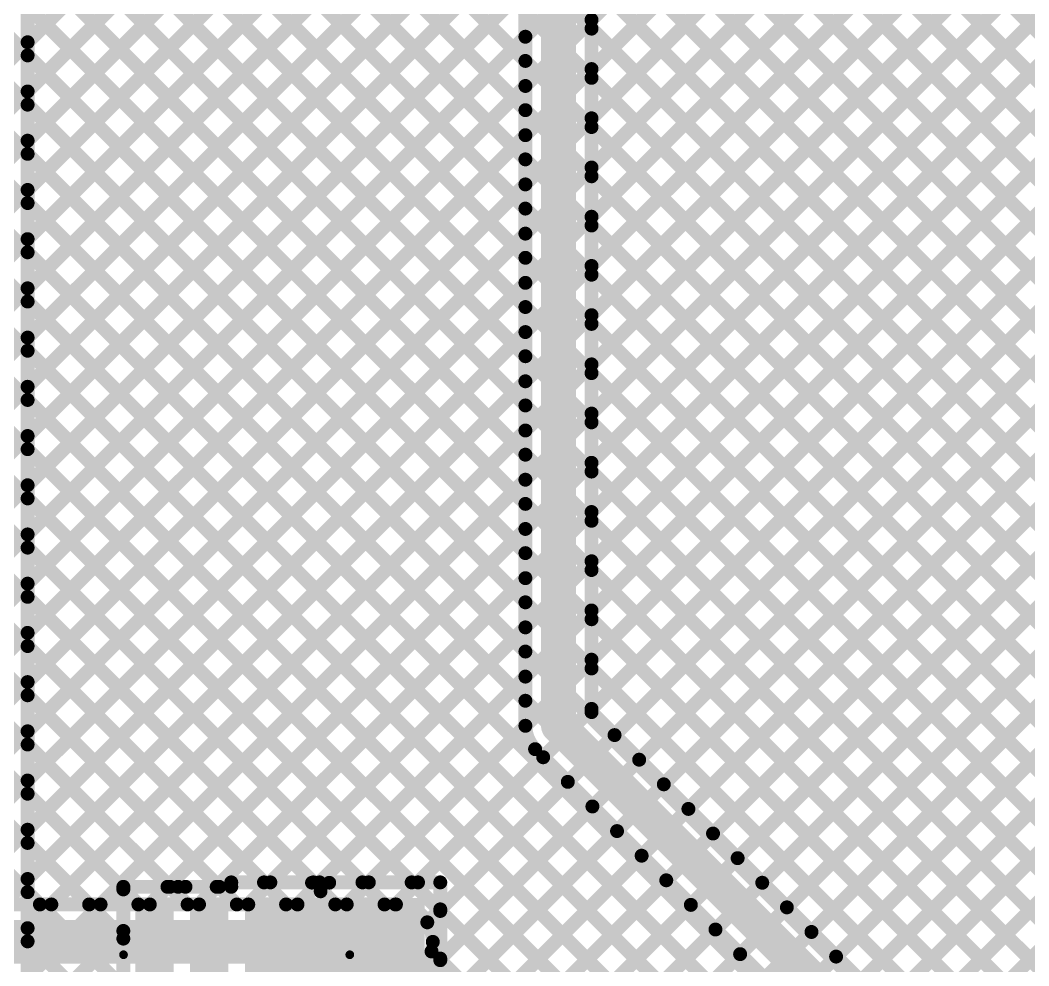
# Model space of a CAD drawing. Header units: millimetres. Extents: x -0.08 to 7.12, y -0.08 to 3.98.
# Drawn here: x 5.116 to 5.695, y 2.376 to 2.919 of the extents above; entities that cross this region are included whole.
import ezdxf

# ---------------------------------------------------------------- set-up
doc = ezdxf.new("R2010")
doc.units = ezdxf.units.MM
doc.header["$MEASUREMENT"] = 0
for name, color, linetype in [('BottomLayer', 5, 'Continuous'), ('BottomSolder', 6, 'Continuous'), ('TopLayer', 1, 'Continuous'), ('TopOverlay', 2, 'Continuous'), ('TopPaste', 8, 'Continuous'), ('TopSolder', 216, 'Continuous'), ('ViaHoleLayer', 16, 'Continuous')]:
    doc.layers.add(name, color=color, linetype=linetype)

# ---------------------------------------------------------------- blocks, each defined once
blk = doc.blocks.new('R________0603_4_1')
at = {"layer": 'TopLayer'}
for points in [[(-0.01575, 0.03839), (-0.06102, 0.03839), (-0.06102, 0.0561), (-0.01575, 0.0561)], [(0.06102, 0.03839), (0.01575, 0.03839), (0.01575, 0.0561), (0.06102, 0.0561)], [(-0.01575, 0.00689), (-0.06102, 0.00689), (-0.06102, 0.02461), (-0.01575, 0.02461)], [(0.06102, 0.00689), (0.01575, 0.00689), (0.01575, 0.02461), (0.06102, 0.02461)], [(-0.01575, -0.02461), (-0.06102, -0.02461), (-0.06102, -0.00689), (-0.01575, -0.00689)], [(0.06102, -0.02461), (0.01575, -0.02461), (0.01575, -0.00689), (0.06102, -0.00689)], [(-0.01575, -0.0561), (-0.06102, -0.0561), (-0.06102, -0.03839), (-0.01575, -0.03839)], [(0.06102, -0.0561), (0.01575, -0.0561), (0.01575, -0.03839), (0.06102, -0.03839)]]:
    blk.add_hatch(color=1, dxfattribs=at).paths.add_polyline_path(points)
at = {"layer": 'TopPaste'}
for points in [[(-0.01575, 0.03839), (-0.06102, 0.03839), (-0.06102, 0.0561), (-0.01575, 0.0561)], [(0.06102, 0.03839), (0.01575, 0.03839), (0.01575, 0.0561), (0.06102, 0.0561)], [(-0.01575, 0.00689), (-0.06102, 0.00689), (-0.06102, 0.02461), (-0.01575, 0.02461)], [(0.06102, 0.00689), (0.01575, 0.00689), (0.01575, 0.02461), (0.06102, 0.02461)], [(-0.01575, -0.02461), (-0.06102, -0.02461), (-0.06102, -0.00689), (-0.01575, -0.00689)], [(0.06102, -0.02461), (0.01575, -0.02461), (0.01575, -0.00689), (0.06102, -0.00689)], [(-0.01575, -0.0561), (-0.06102, -0.0561), (-0.06102, -0.03839), (-0.01575, -0.03839)], [(0.06102, -0.0561), (0.01575, -0.0561), (0.01575, -0.03839), (0.06102, -0.03839)]]:
    blk.add_hatch(color=8, dxfattribs=at).paths.add_polyline_path(points)
at = {"layer": 'TopSolder'}
for points in [[(-0.01358, 0.03622), (-0.06319, 0.03622), (-0.06319, 0.05827), (-0.01358, 0.05827)], [(0.06319, 0.03622), (0.01358, 0.03622), (0.01358, 0.05827), (0.06319, 0.05827)], [(-0.01358, 0.00472), (-0.06319, 0.00472), (-0.06319, 0.02677), (-0.01358, 0.02677)], [(0.06319, 0.00472), (0.01358, 0.00472), (0.01358, 0.02677), (0.06319, 0.02677)], [(-0.01358, -0.02677), (-0.06319, -0.02677), (-0.06319, -0.00472), (-0.01358, -0.00472)], [(0.06319, -0.02677), (0.01358, -0.02677), (0.01358, -0.00472), (0.06319, -0.00472)], [(-0.01358, -0.05827), (-0.06319, -0.05827), (-0.06319, -0.03622), (-0.01358, -0.03622)], [(0.06319, -0.05827), (0.01358, -0.05827), (0.01358, -0.03622), (0.06319, -0.03622)]]:
    blk.add_hatch(color=216, dxfattribs=at).paths.add_polyline_path(points)
at = {"layer": 'TopOverlay'}
for points, const_width in [([(0.03, 0.065), (-0.031, 0.065)], 0.005), ([(-0.07239, 0.04324), (-0.07239, 0.05324)], 0.00787), ([(-0.06739, 0.04824), (-0.07239, 0.05324)], 0.00787), ([(-0.07239, 0.04324), (-0.06739, 0.04824)], 0.00787), ([(0.03, -0.065), (-0.031, -0.065)], 0.005)]:
    blk.add_lwpolyline(points, dxfattribs=dict(at, const_width=const_width))
for points, const_width in [([(-0.03225, 0.065, 1), (-0.02975, 0.065, 1)], 0.0025), ([(0.02875, 0.065, 1), (0.03125, 0.065, 1)], 0.0025), ([(-0.07435, 0.05324, 1), (-0.07042, 0.05324, 1)], 0.00394), ([(-0.07435, 0.05324, 1), (-0.07042, 0.05324, 1)], 0.00394), ([(-0.06935, 0.04824, 1), (-0.06542, 0.04824, 1)], 0.00394), ([(-0.06935, 0.04824, 1), (-0.06542, 0.04824, 1)], 0.00394), ([(-0.07435, 0.04324, 1), (-0.07042, 0.04324, 1)], 0.00394), ([(-0.07435, 0.04324, 1), (-0.07042, 0.04324, 1)], 0.00394), ([(-0.03225, -0.065, 1), (-0.02975, -0.065, 1)], 0.0025), ([(0.02875, -0.065, 1), (0.03125, -0.065, 1)], 0.0025)]:
    blk.add_lwpolyline(points, format="xyb", close=True, dxfattribs=dict(at, const_width=const_width))

msp = doc.modelspace()

# ---------------------------------------------------------------- hatches: boundary and pattern name
at = {"layer": 'BottomLayer'}
h = msp.add_hatch(color=5, dxfattribs=at)
edge = h.paths.add_edge_path()
edge.add_arc((5.3313, 2.38982), 0.01181, 0, 360)
at = {"layer": 'BottomSolder'}
h = msp.add_hatch(color=6, dxfattribs=at)
edge = h.paths.add_edge_path()
edge.add_arc((5.3313, 2.38982), 0.01581, 0, 360)
at = {"layer": 'TopLayer'}
msp.add_hatch(color=1, dxfattribs=at).paths.add_polyline_path([(5.246, 2.362), (5.3481, 2.362), (5.3481, 2.415), (5.246, 2.415)])
h = msp.add_hatch(color=1, dxfattribs=at)
edge = h.paths.add_edge_path()
edge.add_arc((5.3313, 2.38982), 0.01181, 0, 360)
at = {"layer": 'TopSolder'}
h = msp.add_hatch(color=216, dxfattribs=at)
edge = h.paths.add_edge_path()
edge.add_arc((5.3313, 2.38982), 0.01581, 0, 360)
at = {"layer": 'ViaHoleLayer'}
h = msp.add_hatch(color=16, dxfattribs=at)
edge = h.paths.add_edge_path()
edge.add_arc((5.3313, 2.38982), 0.00591, 0, 360)

# ---------------------------------------------------------------- linework, layer by layer
at = {"layer": 'BottomLayer'}
for points, const_width in [([(4.82251, 2.41132), (5.6585, 3.24731)], 0.008), ([(4.8508, 2.41132), (5.6585, 3.21902)], 0.008), ([(4.87908, 2.41132), (5.6585, 3.19074)], 0.008), ([(4.90736, 2.41132), (5.6585, 3.16246)], 0.008), ([(4.93565, 2.41132), (5.6585, 3.13417)], 0.008), ([(4.96393, 2.41132), (5.66412, 3.11151)], 0.008), ([(5.50883, 3.10435), (6.807, 1.80619)], 0.008), ([(4.99222, 2.41132), (5.67825, 3.09735)], 0.008), ([(5.49469, 3.09021), (6.807, 1.7779)], 0.008), ([(5.0205, 2.41132), (5.69239, 3.08321)], 0.008), ([(5.48055, 3.07607), (6.807, 1.74962)], 0.008), ([(5.04879, 2.41132), (5.70653, 3.06906)], 0.008), ([(5.4664, 3.06193), (6.807, 1.72133)], 0.008), ([(5.07707, 2.41132), (5.72067, 3.05492)], 0.008), ([(5.45226, 3.04779), (6.807, 1.69305)], 0.008), ([(5.10535, 2.41132), (5.73481, 3.04078)], 0.008), ([(5.43812, 3.03364), (6.227, 2.24476)], 0.008), ([(5.13364, 2.41132), (5.74896, 3.02664)], 0.008), ([(5.42398, 3.0195), (6.20248, 2.241)], 0.008), ([(4.62452, 2.41132), (5.2244, 3.0112)], 0.008), ([(4.64115, 3.01038), (5.24021, 2.41132)], 0.008), ([(4.65281, 2.41132), (5.25268, 3.0112)], 0.008), ([(4.66861, 3.0112), (5.26849, 2.41132)], 0.008), ([(4.68109, 2.41132), (5.28097, 3.0112)], 0.008), ([(4.6969, 3.0112), (5.29678, 2.41132)], 0.008), ([(4.70937, 2.41132), (5.30925, 3.0112)], 0.008), ([(4.72518, 3.0112), (5.32506, 2.41132)], 0.008), ([(4.73766, 2.41132), (5.33754, 3.0112)], 0.008), ([(4.75347, 3.0112), (5.52366, 2.241)], 0.008), ([(4.76594, 2.41132), (5.36582, 3.0112)], 0.008), ([(4.78175, 3.0112), (5.55195, 2.241)], 0.008), ([(4.79423, 2.41132), (5.3941, 3.0112)], 0.008), ([(4.81004, 3.0112), (5.58023, 2.241)], 0.008), ([(4.83832, 3.0112), (5.60852, 2.241)], 0.008), ([(4.8666, 3.0112), (5.6368, 2.241)], 0.008), ([(4.89489, 3.0112), (5.66509, 2.241)], 0.008), ([(4.92317, 3.0112), (5.69337, 2.241)], 0.008), ([(4.95146, 3.0112), (5.72165, 2.241)], 0.008), ([(4.97974, 3.0112), (5.74994, 2.241)], 0.008), ([(5.00803, 3.0112), (5.77822, 2.241)], 0.008), ([(5.03631, 3.0112), (5.80651, 2.241)], 0.008), ([(5.06459, 3.0112), (5.83479, 2.241)], 0.008), ([(5.09288, 3.0112), (5.86308, 2.241)], 0.008), ([(5.12116, 3.0112), (5.89136, 2.241)], 0.008), ([(5.14945, 3.0112), (5.91964, 2.241)], 0.008), ([(5.16192, 2.41132), (5.7631, 3.0125)], 0.008), ([(5.17773, 3.0112), (5.94793, 2.241)], 0.008), ([(5.20602, 3.0112), (5.97621, 2.241)], 0.008), ([(5.23429, 3.0112), (6.00449, 2.241)], 0.008), ([(5.26258, 3.0112), (6.03277, 2.241)], 0.008), ([(5.29086, 3.0112), (6.06106, 2.241)], 0.008), ([(5.31915, 3.0112), (6.08934, 2.241)], 0.008), ([(5.34743, 3.0112), (6.11763, 2.241)], 0.008), ([(5.37571, 3.0112), (6.14591, 2.241)], 0.008), ([(5.404, 3.0112), (6.1742, 2.241)], 0.008), ([(5.19021, 2.41132), (5.77724, 2.99835)], 0.008), ([(5.21849, 2.41132), (5.79138, 2.98421)], 0.008), ([(4.65305, 2.97019), (5.21192, 2.41132)], 0.008), ([(5.24678, 2.41132), (5.80553, 2.97007)], 0.008), ([(4.63822, 2.95674), (5.18364, 2.41132)], 0.008), ([(5.27506, 2.41132), (5.81967, 2.95593)], 0.008), ([(4.62407, 2.9426), (5.15535, 2.41132)], 0.008), ([(5.30334, 2.41132), (5.83381, 2.94178)], 0.008), ([(4.60993, 2.92846), (5.12707, 2.41132)], 0.008), ([(5.33163, 2.41132), (5.84795, 2.92764)], 0.008), ([(5.34964, 2.40105), (5.86209, 2.9135)], 0.008), ([(4.93053, 1.95365), (5.87624, 2.89936)], 0.008), ([(5.25148, 2.24631), (5.89038, 2.88522)], 0.008), ([(5.27445, 2.241), (5.90452, 2.87107)], 0.008), ([(5.30273, 2.241), (5.91866, 2.85693)], 0.008), ([(5.33102, 2.241), (5.9328, 2.84279)], 0.008), ([(5.3593, 2.241), (5.94695, 2.82865)], 0.008), ([(5.38758, 2.241), (5.96109, 2.81451)], 0.008), ([(5.41587, 2.241), (5.97523, 2.80036)], 0.008), ([(5.44415, 2.241), (5.98937, 2.78622)], 0.008), ([(5.47244, 2.241), (6.00352, 2.77208)], 0.008), ([(5.50072, 2.241), (6.01766, 2.75794)], 0.008), ([(5.52901, 2.241), (6.0318, 2.74379)], 0.008), ([(5.55729, 2.241), (6.04594, 2.72965)], 0.008), ([(4.59563, 2.41132), (5.3313, 2.41132)], 0.008), ([(4.59563, 2.38982), (5.3313, 2.38982)], 0.025), ([(5.35208, 2.3843), (5.49538, 2.241)], 0.008)]:
    msp.add_lwpolyline(points, dxfattribs=dict(at, const_width=const_width))
for points, const_width in [([(5.12507, 2.41132, 1), (5.12907, 2.41132, 1)], 0.004), ([(5.13164, 2.41132, 1), (5.13564, 2.41132, 1)], 0.004), ([(5.15335, 2.41132, 1), (5.15735, 2.41132, 1)], 0.004), ([(5.15992, 2.41132, 1), (5.16392, 2.41132, 1)], 0.004), ([(5.18164, 2.41132, 1), (5.18564, 2.41132, 1)], 0.004), ([(5.18821, 2.41132, 1), (5.19221, 2.41132, 1)], 0.004), ([(5.20992, 2.41132, 1), (5.21392, 2.41132, 1)], 0.004), ([(5.21649, 2.41132, 1), (5.22049, 2.41132, 1)], 0.004), ([(5.23821, 2.41132, 1), (5.24221, 2.41132, 1)], 0.004), ([(5.24478, 2.41132, 1), (5.24878, 2.41132, 1)], 0.004), ([(5.26649, 2.41132, 1), (5.27049, 2.41132, 1)], 0.004), ([(5.27306, 2.41132, 1), (5.27706, 2.41132, 1)], 0.004), ([(5.29478, 2.41132, 1), (5.29878, 2.41132, 1)], 0.004), ([(5.30134, 2.41132, 1), (5.30534, 2.41132, 1)], 0.004), ([(5.32306, 2.41132, 1), (5.32706, 2.41132, 1)], 0.004), ([(5.3293, 2.41132, 1), (5.3333, 2.41132, 1)], 0.004), ([(5.3293, 2.41132, 1), (5.3333, 2.41132, 1)], 0.004), ([(5.32963, 2.41132, 1), (5.33363, 2.41132, 1)], 0.004), ([(5.34764, 2.40105, 1), (5.35164, 2.40105, 1)], 0.004), ([(5.32505, 2.38982, 1), (5.33755, 2.38982, 1)], 0.0125), ([(5.3508, 2.38982, 1), (5.3548, 2.38982, 1)], 0.004), ([(5.3508, 2.38982, 1), (5.3548, 2.38982, 1)], 0.004), ([(5.35008, 2.3843, 1), (5.35408, 2.3843, 1)], 0.004)]:
    msp.add_lwpolyline(points, format="xyb", close=True, dxfattribs=dict(at, const_width=const_width))
at = {"layer": 'BottomLayer', "const_width": 0.008}
for points in [[(5.3313, 2.41132, -0.414214), (5.3528, 2.38982)], [(5.3528, 2.38982, -0.414214), (5.3313, 2.36832)]]:
    msp.add_lwpolyline(points, format="xyb", dxfattribs=at)
at = {"layer": 'TopLayer'}
for points, const_width in [([(4.79086, 3.5112), (5.406, 2.89606)], 0.008), ([(5.0737, 3.5112), (6.43375, 2.15115)], 0.008), ([(5.10199, 3.5112), (6.4395, 2.17369)], 0.008), ([(5.12, 2.9068), (5.57261, 3.3594)], 0.008), ([(5.12, 2.87851), (5.58491, 3.34342)], 0.008), ([(5.444, 2.58026), (6.20524, 3.3415)], 0.008), ([(5.444, 2.60854), (6.17696, 3.3415)], 0.008), ([(5.444, 2.52369), (6.26181, 3.3415)], 0.008), ([(5.444, 2.55197), (6.23353, 3.3415)], 0.008), ([(5.444, 2.6934), (6.0921, 3.3415)], 0.008), ([(5.444, 2.63683), (6.14867, 3.3415)], 0.008), ([(5.444, 2.66511), (6.12039, 3.3415)], 0.008), ([(5.45723, 2.50864), (6.266, 3.31741)], 0.008), ([(4.9745, 3.29927), (5.406, 2.86777)], 0.008), ([(5.49966, 2.46621), (6.327, 3.29355)], 0.008), ([(5.47137, 2.4945), (6.26788, 3.291)], 0.008), ([(5.48552, 2.48035), (6.29616, 3.291)], 0.008), ([(4.9745, 3.27099), (5.406, 2.83949)], 0.008), ([(5.5138, 2.45207), (6.33022, 3.26849)], 0.008), ([(4.96321, 3.254), (5.406, 2.81121)], 0.008), ([(5.52794, 2.43793), (6.3423, 3.25229)], 0.008), ([(5.54208, 2.42379), (6.35645, 3.23815)], 0.008), ([(5.55623, 2.40964), (6.37059, 3.22401)], 0.008), ([(5.444, 2.91967), (5.74503, 3.2207)], 0.008), ([(5.444, 2.89139), (5.77331, 3.2207)], 0.008), ([(5.444, 2.8631), (5.80159, 3.2207)], 0.008), ([(5.444, 2.80653), (5.85816, 3.2207)], 0.008), ([(5.444, 2.83482), (5.82988, 3.2207)], 0.008), ([(5.444, 2.72168), (5.94302, 3.2207)], 0.008), ([(5.444, 2.74996), (5.91473, 3.2207)], 0.008), ([(5.444, 2.77825), (5.88645, 3.2207)], 0.008), ([(5.57037, 2.3955), (6.38473, 3.20986)], 0.008), ([(5.58451, 2.38136), (6.39001, 3.18686)], 0.008), ([(5.59865, 2.36722), (6.39001, 3.15857)], 0.008), ([(5.12, 2.85023), (5.40474, 3.13497)], 0.008), ([(5.425, 2.514), (5.425, 3.1302)], 0.02), ([(5.6128, 2.35307), (6.39001, 3.13029)], 0.008), ([(5.406, 2.514), (5.406, 3.12171)], 0.008), ([(5.444, 2.52187), (5.444, 3.12171)], 0.008), ([(5.444, 3.11262), (6.41961, 2.13701)], 0.008), ([(5.12, 2.82195), (5.406, 3.10795)], 0.008), ([(5.62694, 2.33893), (6.39001, 3.102)], 0.008), ([(5.64108, 2.32479), (6.4073, 3.09101)], 0.008), ([(5.12, 2.79366), (5.406, 3.07966)], 0.008), ([(5.444, 3.08433), (6.40546, 2.12287)], 0.008), ([(5.12, 2.21687), (5.12, 3.07151)], 0.008), ([(5.12, 3.06893), (5.406, 2.78293)], 0.008), ([(5.444, 3.05605), (6.39132, 2.10873)], 0.008), ([(5.12, 2.76538), (5.406, 3.05138)], 0.008), ([(5.12, 3.04064), (5.406, 2.75464)], 0.008), ([(5.444, 3.02776), (6.227, 2.24476)], 0.008), ([(5.12, 2.73709), (5.406, 3.02309)], 0.008), ([(5.12, 3.01236), (5.406, 2.72636)], 0.008), ([(5.444, 2.99948), (6.19531, 2.24817)], 0.008), ([(5.12, 2.70881), (5.406, 2.99481)], 0.008), ([(5.12, 2.98408), (5.406, 2.69808)], 0.008), ([(5.444, 2.9712), (6.16702, 2.24817)], 0.008), ([(5.12, 2.68052), (5.406, 2.96652)], 0.008), ([(5.12, 2.95579), (5.406, 2.66979)], 0.008), ([(5.444, 2.94291), (6.13874, 2.24817)], 0.008), ([(5.12, 2.65224), (5.406, 2.93824)], 0.008), ([(5.12, 2.92751), (5.406, 2.64151)], 0.008), ([(5.444, 2.91463), (6.13401, 2.22462)], 0.008), ([(5.12, 2.62396), (5.406, 2.90996)], 0.008), ([(5.12, 2.89922), (5.406, 2.61322)], 0.008), ([(5.444, 2.88634), (6.13401, 2.19633)], 0.008), ([(5.12, 2.59567), (5.406, 2.88167)], 0.008), ([(5.12, 2.87094), (5.406, 2.58494)], 0.008), ([(5.12, 2.56739), (5.406, 2.85339)], 0.008), ([(5.444, 2.85806), (6.22256, 2.0795)], 0.008), ([(5.12, 2.84265), (5.406, 2.55665)], 0.008), ([(5.12, 2.5391), (5.406, 2.8251)], 0.008), ([(5.444, 2.82977), (6.19427, 2.0795)], 0.008), ([(5.12, 2.81437), (5.406, 2.52837)], 0.008), ([(5.444, 2.80149), (6.16688, 2.07861)], 0.008), ([(5.12, 2.51082), (5.406, 2.79682)], 0.008), ([(5.12, 2.78608), (5.87458, 2.0315)], 0.008), ([(5.444, 2.77321), (6.1509, 2.06631)], 0.008), ([(5.12, 2.48253), (5.406, 2.76853)], 0.008), ([(5.12, 2.7578), (5.7983, 2.0795)], 0.008), ([(5.444, 2.74493), (6.13676, 2.05217)], 0.008), ([(5.12, 2.45425), (5.406, 2.74025)], 0.008), ([(5.12, 2.72952), (5.77002, 2.0795)], 0.008), ([(5.444, 2.71664), (6.12262, 2.03802)], 0.008), ([(5.12, 2.42596), (5.406, 2.71196)], 0.008), ([(5.12, 2.70123), (5.54223, 2.279)], 0.008), ([(5.444, 2.68836), (6.04961, 2.08275)], 0.008), ([(5.12, 2.39768), (5.406, 2.68368)], 0.008), ([(5.12, 2.67295), (5.51395, 2.279)], 0.008), ([(5.444, 2.66008), (6.02133, 2.08275)], 0.008), ([(5.12, 2.3694), (5.406, 2.6554)], 0.008), ([(5.12, 2.64466), (5.34066, 2.424)], 0.008), ([(5.20034, 2.42146), (5.406, 2.62711)], 0.008), ([(5.444, 2.63179), (5.99485, 2.08094)], 0.008), ([(5.12, 2.61638), (5.31238, 2.424)], 0.008), ([(5.22863, 2.42146), (5.406, 2.59883)], 0.008), ([(5.444, 2.60351), (5.97051, 2.077)], 0.008), ([(5.12, 2.58809), (5.28409, 2.424)], 0.008), ([(5.444, 2.57522), (5.94222, 2.077)], 0.008), ([(5.25946, 2.424), (5.406, 2.57054)], 0.008), ([(5.12, 2.55981), (5.25581, 2.424)], 0.008), ([(5.444, 2.54694), (5.91394, 2.077)], 0.008), ([(5.28774, 2.424), (5.406, 2.54226)], 0.008), ([(5.12, 2.53153), (5.23007, 2.42146)], 0.008), ([(5.425, 2.514), (5.881, 2.058)], 0.02), ([(5.444, 2.52187), (5.88887, 2.077)], 0.008), ([(5.31603, 2.424), (5.406, 2.51397)], 0.008), ([(5.12, 2.50324), (5.20179, 2.42146)], 0.008), ([(5.41159, 2.50054), (5.86754, 2.04459)], 0.008), ([(5.34431, 2.424), (5.41622, 2.49591)], 0.008), ([(5.3571, 2.4085), (5.43036, 2.48177)], 0.008), ([(5.12, 2.47496), (5.175, 2.41996)], 0.008), ([(5.3571, 2.38022), (5.4445, 2.46763)], 0.008), ([(5.3052, 2.30004), (5.45865, 2.45348)], 0.008), ([(5.12, 2.44667), (5.175, 2.39168)], 0.008), ([(5.31245, 2.279), (5.47279, 2.43934)], 0.008), ([(5.34073, 2.279), (5.48693, 2.4252)], 0.008), ([(5.175, 2.42146), (5.20649, 2.42146)], 0.008), ([(5.175, 2.35818), (5.175, 2.42146)], 0.008), ([(5.20649, 2.42146), (5.21071, 2.42146)], 0.008), ([(5.20649, 2.42146), (5.21071, 2.42146)], 0.008), ([(5.21071, 2.42146), (5.237, 2.42146)], 0.008), ([(5.237, 2.424), (5.3571, 2.424)], 0.008), ([(5.3571, 2.353), (5.3571, 2.424)], 0.008), ([(5.12, 2.41839), (5.175, 2.36339)], 0.008), ([(5.3571, 2.40757), (5.48566, 2.279)], 0.008), ([(5.36902, 2.279), (5.50107, 2.41106)], 0.008), ([(5.12, 2.34111), (5.175, 2.39611)], 0.008), ([(5.3973, 2.279), (5.51521, 2.39692)], 0.008), ([(5.12, 2.3901), (5.175, 2.33511)], 0.008), ([(5.3571, 2.37928), (5.45738, 2.279)], 0.008), ([(5.42558, 2.279), (5.52936, 2.38277)], 0.008)]:
    msp.add_lwpolyline(points, dxfattribs=dict(at, const_width=const_width))
for points, const_width in [([(5.442, 2.91967, 1), (5.446, 2.91967, 1)], 0.004), ([(5.442, 2.91463, 1), (5.446, 2.91463, 1)], 0.004), ([(5.118, 2.9068, 1), (5.122, 2.9068, 1)], 0.004), ([(5.404, 2.90996, 1), (5.408, 2.90996, 1)], 0.004), ([(5.118, 2.89922, 1), (5.122, 2.89922, 1)], 0.004), ([(5.404, 2.89606, 1), (5.408, 2.89606, 1)], 0.004), ([(5.442, 2.89139, 1), (5.446, 2.89139, 1)], 0.004), ([(5.442, 2.88634, 1), (5.446, 2.88634, 1)], 0.004), ([(5.118, 2.87851, 1), (5.122, 2.87851, 1)], 0.004), ([(5.404, 2.88167, 1), (5.408, 2.88167, 1)], 0.004), ([(5.118, 2.87094, 1), (5.122, 2.87094, 1)], 0.004), ([(5.404, 2.86777, 1), (5.408, 2.86777, 1)], 0.004), ([(5.442, 2.8631, 1), (5.446, 2.8631, 1)], 0.004), ([(5.404, 2.85339, 1), (5.408, 2.85339, 1)], 0.004), ([(5.442, 2.85806, 1), (5.446, 2.85806, 1)], 0.004), ([(5.118, 2.85023, 1), (5.122, 2.85023, 1)], 0.004), ([(5.118, 2.84265, 1), (5.122, 2.84265, 1)], 0.004), ([(5.404, 2.83949, 1), (5.408, 2.83949, 1)], 0.004), ([(5.442, 2.83482, 1), (5.446, 2.83482, 1)], 0.004), ([(5.404, 2.8251, 1), (5.408, 2.8251, 1)], 0.004), ([(5.442, 2.82977, 1), (5.446, 2.82977, 1)], 0.004), ([(5.118, 2.82195, 1), (5.122, 2.82195, 1)], 0.004), ([(5.118, 2.81437, 1), (5.122, 2.81437, 1)], 0.004), ([(5.404, 2.81121, 1), (5.408, 2.81121, 1)], 0.004), ([(5.442, 2.80653, 1), (5.446, 2.80653, 1)], 0.004), ([(5.442, 2.80149, 1), (5.446, 2.80149, 1)], 0.004), ([(5.404, 2.79682, 1), (5.408, 2.79682, 1)], 0.004), ([(5.118, 2.79366, 1), (5.122, 2.79366, 1)], 0.004), ([(5.118, 2.78608, 1), (5.122, 2.78608, 1)], 0.004), ([(5.404, 2.78293, 1), (5.408, 2.78293, 1)], 0.004), ([(5.442, 2.77825, 1), (5.446, 2.77825, 1)], 0.004), ([(5.442, 2.77321, 1), (5.446, 2.77321, 1)], 0.004), ([(5.404, 2.76853, 1), (5.408, 2.76853, 1)], 0.004), ([(5.118, 2.76538, 1), (5.122, 2.76538, 1)], 0.004), ([(5.118, 2.7578, 1), (5.122, 2.7578, 1)], 0.004), ([(5.404, 2.75464, 1), (5.408, 2.75464, 1)], 0.004), ([(5.442, 2.74996, 1), (5.446, 2.74996, 1)], 0.004), ([(5.442, 2.74493, 1), (5.446, 2.74493, 1)], 0.004), ([(5.404, 2.74025, 1), (5.408, 2.74025, 1)], 0.004), ([(5.118, 2.73709, 1), (5.122, 2.73709, 1)], 0.004), ([(5.118, 2.72952, 1), (5.122, 2.72952, 1)], 0.004), ([(5.404, 2.72636, 1), (5.408, 2.72636, 1)], 0.004), ([(5.442, 2.72168, 1), (5.446, 2.72168, 1)], 0.004), ([(5.442, 2.71664, 1), (5.446, 2.71664, 1)], 0.004), ([(5.118, 2.70881, 1), (5.122, 2.70881, 1)], 0.004), ([(5.404, 2.71196, 1), (5.408, 2.71196, 1)], 0.004), ([(5.118, 2.70123, 1), (5.122, 2.70123, 1)], 0.004), ([(5.404, 2.69808, 1), (5.408, 2.69808, 1)], 0.004), ([(5.442, 2.6934, 1), (5.446, 2.6934, 1)], 0.004), ([(5.442, 2.68836, 1), (5.446, 2.68836, 1)], 0.004), ([(5.118, 2.68052, 1), (5.122, 2.68052, 1)], 0.004), ([(5.404, 2.68368, 1), (5.408, 2.68368, 1)], 0.004), ([(5.118, 2.67295, 1), (5.122, 2.67295, 1)], 0.004), ([(5.404, 2.66979, 1), (5.408, 2.66979, 1)], 0.004), ([(5.442, 2.66511, 1), (5.446, 2.66511, 1)], 0.004), ([(5.442, 2.66008, 1), (5.446, 2.66008, 1)], 0.004), ([(5.118, 2.65224, 1), (5.122, 2.65224, 1)], 0.004), ([(5.404, 2.6554, 1), (5.408, 2.6554, 1)], 0.004), ([(5.118, 2.64466, 1), (5.122, 2.64466, 1)], 0.004), ([(5.404, 2.64151, 1), (5.408, 2.64151, 1)], 0.004), ([(5.442, 2.63683, 1), (5.446, 2.63683, 1)], 0.004), ([(5.404, 2.62711, 1), (5.408, 2.62711, 1)], 0.004), ([(5.442, 2.63179, 1), (5.446, 2.63179, 1)], 0.004), ([(5.118, 2.62396, 1), (5.122, 2.62396, 1)], 0.004), ([(5.118, 2.61638, 1), (5.122, 2.61638, 1)], 0.004), ([(5.404, 2.61322, 1), (5.408, 2.61322, 1)], 0.004), ([(5.442, 2.60854, 1), (5.446, 2.60854, 1)], 0.004), ([(5.404, 2.59883, 1), (5.408, 2.59883, 1)], 0.004), ([(5.442, 2.60351, 1), (5.446, 2.60351, 1)], 0.004), ([(5.118, 2.59567, 1), (5.122, 2.59567, 1)], 0.004), ([(5.118, 2.58809, 1), (5.122, 2.58809, 1)], 0.004), ([(5.404, 2.58494, 1), (5.408, 2.58494, 1)], 0.004), ([(5.442, 2.58026, 1), (5.446, 2.58026, 1)], 0.004), ([(5.442, 2.57522, 1), (5.446, 2.57522, 1)], 0.004), ([(5.404, 2.57054, 1), (5.408, 2.57054, 1)], 0.004), ([(5.118, 2.56739, 1), (5.122, 2.56739, 1)], 0.004), ([(5.118, 2.55981, 1), (5.122, 2.55981, 1)], 0.004), ([(5.404, 2.55665, 1), (5.408, 2.55665, 1)], 0.004), ([(5.442, 2.55197, 1), (5.446, 2.55197, 1)], 0.004), ([(5.442, 2.54694, 1), (5.446, 2.54694, 1)], 0.004), ([(5.404, 2.54226, 1), (5.408, 2.54226, 1)], 0.004), ([(5.118, 2.5391, 1), (5.122, 2.5391, 1)], 0.004), ([(5.118, 2.53153, 1), (5.122, 2.53153, 1)], 0.004), ([(5.404, 2.52837, 1), (5.408, 2.52837, 1)], 0.004), ([(5.442, 2.52369, 1), (5.446, 2.52369, 1)], 0.004), ([(5.42, 2.514, 1), (5.43, 2.514, 1)], 0.01), ([(5.42, 2.514, 1), (5.43, 2.514, 1)], 0.01), ([(5.442, 2.52187, 1), (5.446, 2.52187, 1)], 0.004), ([(5.442, 2.52187, 1), (5.446, 2.52187, 1)], 0.004), ([(5.404, 2.514, 1), (5.408, 2.514, 1)], 0.004), ([(5.404, 2.514, 1), (5.408, 2.514, 1)], 0.004), ([(5.404, 2.514, 1), (5.408, 2.514, 1)], 0.004), ([(5.404, 2.51397, 1), (5.408, 2.51397, 1)], 0.004), ([(5.118, 2.51082, 1), (5.122, 2.51082, 1)], 0.004), ([(5.45523, 2.50864, 1), (5.45923, 2.50864, 1)], 0.004), ([(5.118, 2.50324, 1), (5.122, 2.50324, 1)], 0.004), ([(5.40956, 2.50056, 1), (5.41357, 2.50056, 1)], 0.004), ([(5.40959, 2.50054, 1), (5.41359, 2.50054, 1)], 0.004), ([(5.40959, 2.50054, 1), (5.41359, 2.50054, 1)], 0.004), ([(5.41422, 2.49591, 1), (5.41822, 2.49591, 1)], 0.004), ([(5.46937, 2.4945, 1), (5.47337, 2.4945, 1)], 0.004), ([(5.118, 2.48253, 1), (5.122, 2.48253, 1)], 0.004), ([(5.42836, 2.48177, 1), (5.43236, 2.48177, 1)], 0.004), ([(5.48352, 2.48035, 1), (5.48752, 2.48035, 1)], 0.004), ([(5.118, 2.47496, 1), (5.122, 2.47496, 1)], 0.004), ([(5.4425, 2.46763, 1), (5.4465, 2.46763, 1)], 0.004), ([(5.49766, 2.46621, 1), (5.50166, 2.46621, 1)], 0.004), ([(5.118, 2.45425, 1), (5.122, 2.45425, 1)], 0.004), ([(5.45665, 2.45348, 1), (5.46065, 2.45348, 1)], 0.004), ([(5.5118, 2.45207, 1), (5.5158, 2.45207, 1)], 0.004), ([(5.118, 2.44667, 1), (5.122, 2.44667, 1)], 0.004), ([(5.47079, 2.43934, 1), (5.47479, 2.43934, 1)], 0.004), ([(5.52594, 2.43793, 1), (5.52994, 2.43793, 1)], 0.004), ([(5.118, 2.42596, 1), (5.122, 2.42596, 1)], 0.004), ([(5.48493, 2.4252, 1), (5.48893, 2.4252, 1)], 0.004), ([(5.173, 2.42146, 1), (5.177, 2.42146, 1)], 0.004), ([(5.173, 2.42146, 1), (5.177, 2.42146, 1)], 0.004), ([(5.173, 2.41996, 1), (5.177, 2.41996, 1)], 0.004), ([(5.19834, 2.42146, 1), (5.20234, 2.42146, 1)], 0.004), ([(5.19979, 2.42146, 1), (5.20379, 2.42146, 1)], 0.004), ([(5.20449, 2.42146, 1), (5.20849, 2.42146, 1)], 0.004), ([(5.20449, 2.42146, 1), (5.20849, 2.42146, 1)], 0.004), ([(5.20449, 2.42146, 1), (5.20849, 2.42146, 1)], 0.004), ([(5.20871, 2.42146, 1), (5.21271, 2.42146, 1)], 0.004), ([(5.20871, 2.42146, 1), (5.21271, 2.42146, 1)], 0.004), ([(5.20871, 2.42146, 1), (5.21271, 2.42146, 1)], 0.004), ([(5.22663, 2.42146, 1), (5.23063, 2.42146, 1)], 0.004), ([(5.22807, 2.42146, 1), (5.23207, 2.42146, 1)], 0.004), ([(5.235, 2.424, 1), (5.239, 2.424, 1)], 0.004), ([(5.235, 2.42146, 1), (5.239, 2.42146, 1)], 0.004), ([(5.25381, 2.424, 1), (5.25781, 2.424, 1)], 0.004), ([(5.25746, 2.424, 1), (5.26146, 2.424, 1)], 0.004), ([(5.28209, 2.424, 1), (5.28609, 2.424, 1)], 0.004), ([(5.28574, 2.424, 1), (5.28974, 2.424, 1)], 0.004), ([(5.31038, 2.424, 1), (5.31438, 2.424, 1)], 0.004), ([(5.31403, 2.424, 1), (5.31803, 2.424, 1)], 0.004), ([(5.33866, 2.424, 1), (5.34266, 2.424, 1)], 0.004), ([(5.34231, 2.424, 1), (5.34631, 2.424, 1)], 0.004), ([(5.3551, 2.424, 1), (5.3591, 2.424, 1)], 0.004), ([(5.3551, 2.424, 1), (5.3591, 2.424, 1)], 0.004), ([(5.54008, 2.42379, 1), (5.54408, 2.42379, 1)], 0.004), ([(5.118, 2.41839, 1), (5.122, 2.41839, 1)], 0.004), ([(5.3551, 2.4085, 1), (5.3591, 2.4085, 1)], 0.004), ([(5.3551, 2.40757, 1), (5.3591, 2.40757, 1)], 0.004), ([(5.49907, 2.41106, 1), (5.50307, 2.41106, 1)], 0.004), ([(5.55423, 2.40964, 1), (5.55823, 2.40964, 1)], 0.004), ([(5.118, 2.39768, 1), (5.122, 2.39768, 1)], 0.004), ([(5.173, 2.39611, 1), (5.177, 2.39611, 1)], 0.004), ([(5.51321, 2.39692, 1), (5.51721, 2.39692, 1)], 0.004), ([(5.56837, 2.3955, 1), (5.57237, 2.3955, 1)], 0.004), ([(5.118, 2.3901, 1), (5.122, 2.3901, 1)], 0.004), ([(5.173, 2.39168, 1), (5.177, 2.39168, 1)], 0.004), ([(5.3551, 2.38022, 1), (5.3591, 2.38022, 1)], 0.004), ([(5.3551, 2.37928, 1), (5.3591, 2.37928, 1)], 0.004), ([(5.52736, 2.38277, 1), (5.53136, 2.38277, 1)], 0.004), ([(5.58251, 2.38136, 1), (5.58651, 2.38136, 1)], 0.004)]:
    msp.add_lwpolyline(points, format="xyb", close=True, dxfattribs=dict(at, const_width=const_width))
at = {"layer": 'TopLayer', "const_width": 0.008}
for points in [[(5.41159, 2.50054, -0.199451), (5.406, 2.514)], [(5.41157, 2.50056, -0.198912), (5.406, 2.514)]]:
    msp.add_lwpolyline(points, format="xyb", dxfattribs=at)

# ---------------------------------------------------------------- block references
at = {"rotation": 270}
msp.add_blockref('R________0603_4_1', (5.2401, 2.35143), dxfattribs=at)

doc.saveas('drawing.dxf')
